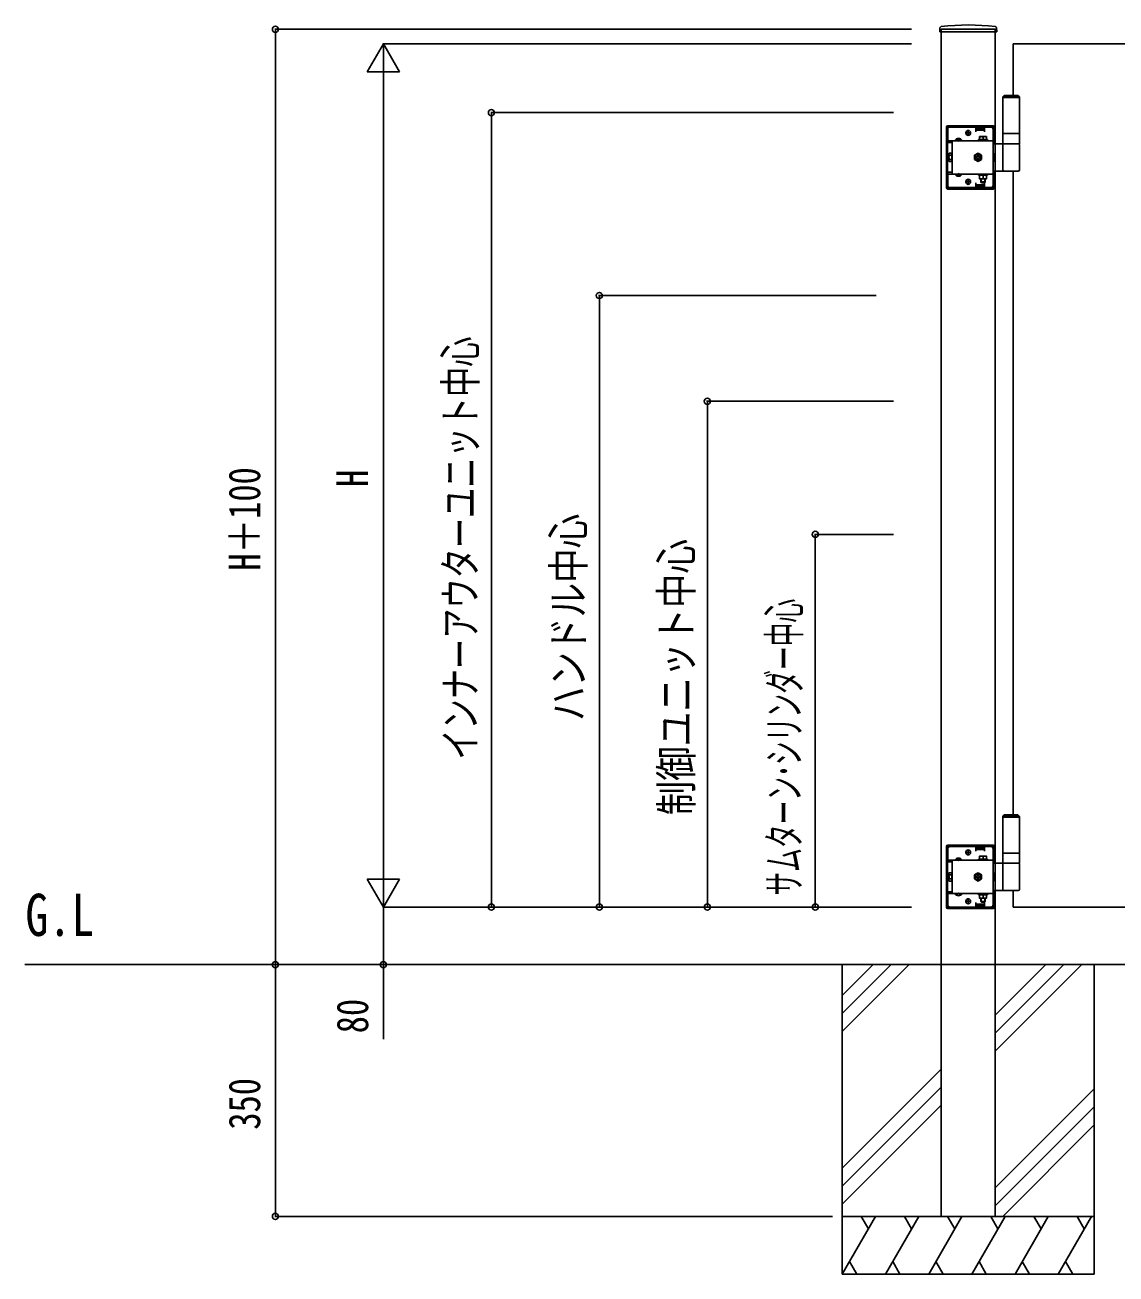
# Model space of a CAD drawing. Units: millimetres, scale not verified. Extents: x -4205 to 4205, y -2970 to 2970.
# Drawn here: x -2040 to -525, y -260 to 1476 of the extents above; entities that cross this region are included whole.
import ezdxf
from ezdxf.enums import TextEntityAlignment as Align

# ---------------------------------------------------------------- set-up
doc = ezdxf.new("R2010")
doc.units = ezdxf.units.MM
doc.header["$LTSCALE"] = 12
for name, color, linetype in [('0-2_USER1', 3, 'Continuous'), ('0-4_YKK_A1', 4, 'Continuous'), ('0-5_YKK_D', 6, 'Continuous')]:
    doc.layers.add(name, color=color, linetype=linetype)
doc.styles.add('ＭＳ ゴシック', font='')
doc.styles.get('ＭＳ ゴシック').set_extended_font_data('MS Gothic')

msp = doc.modelspace()

# ---------------------------------------------------------------- linework, layer by layer
at = {"layer": '0-4_YKK_A1'}
for p, q in [((-769.32, 1471.9), (-769.58, 1467.03)), ((-769.08, 1466.5), (-690.88, 1466.5)), ((-767.48, 1470), (-767.48, 1466.5)), ((-767.48, 170), (-767.48, 1466.5)), ((-692.48, 170), (-692.48, 1466.5)), ((-690.64, 1471.9), (-690.38, 1467.03)), ((-667.48, 1378), (-667.48, 1450)), ((-679.98, 1378), (-681.98, 1376)), ((-681.98, 1376), (-658.98, 1376)), ((-681.98, 1375), (-658.98, 1375)), ((-679.98, 1378), (-660.98, 1378)), ((-660.98, 1378), (-658.98, 1376)), ((-760.48, 1250), (-760.48, 1334)), ((-758.98, 1250), (-758.98, 1334)), ((-758.48, 1336), (-695.48, 1336)), ((-758.48, 1334.5), (-695.48, 1334.5)), ((-758.48, 1331), (-758.48, 1312.7)), ((-719.48, 1334), (-755.48, 1334)), ((-733.98, 1326), (-725.98, 1326)), ((-733.23, 1325.75), (-733.23, 1326.25)), ((-729.98, 1322), (-729.98, 1330)), ((-726.73, 1325.75), (-726.73, 1326.25)), ((-719.48, 1327.5), (-719.48, 1334)), ((-707.48, 1333), (-719.48, 1333)), ((-707.48, 1330), (-719.48, 1330)), ((-718.48, 1331.5), (-718.48, 1334.5)), ((-718.48, 1331.5), (-708.48, 1331.5)), ((-714.48, 1320.8), (-714.48, 1316.8)), ((-704.48, 1320.8), (-714.48, 1320.8)), ((-709.48, 1316.8), (-709.48, 1320.37)), ((-708.48, 1331.5), (-708.48, 1334.5)), ((-707.48, 1327.5), (-707.48, 1334)), ((-698.48, 1334), (-707.48, 1334)), ((-704.48, 1316.8), (-704.48, 1320.8)), ((-703.98, 1334.5), (-703.98, 1336)), ((-695.98, 1334.5), (-695.98, 1336)), ((-695.48, 1253), (-695.48, 1331)), ((-694.98, 1311), (-694.98, 1334)), ((-693.48, 1311), (-693.48, 1334)), ((-681.98, 1325), (-658.98, 1325)), ((-758.48, 1315.2), (-695.48, 1315.2)), ((-752.48, 1312.7), (-758.48, 1312.7)), ((-752.48, 1312.7), (-752.48, 1315.2)), ((-752.48, 1312.7), (-752.48, 1271.3)), ((-748.23, 1315.71), (-748.23, 1315.2)), ((-738.73, 1315.71), (-748.23, 1315.71)), ((-738.73, 1315.2), (-748.23, 1315.2)), ((-745.83, 1317.7), (-744.63, 1315.23)), ((-744.63, 1315.23), (-743.48, 1314.62)), ((-742.34, 1315.23), (-743.48, 1314.62)), ((-741.13, 1317.7), (-742.34, 1315.23)), ((-738.73, 1315.71), (-738.73, 1315.2)), ((-715.73, 1316.8), (-715.73, 1315.2)), ((-703.23, 1316.8), (-715.73, 1316.8)), ((-715.73, 1315.2), (-703.23, 1315.2)), ((-714.48, 1316.8), (-704.48, 1316.8)), ((-703.23, 1315.2), (-703.23, 1316.8)), ((-692.48, 1311), (-695.48, 1311)), ((-694.98, 1312.7), (-693.48, 1312.7)), ((-658.98, 1311), (-692.48, 1311)), ((-681.98, 1274.5), (-681.98, 1309.5)), ((-658.98, 1274.5), (-658.98, 1309.5)), ((-756.78, 1297), (-756.33, 1297.77)), ((-756.78, 1297), (-756.78, 1287)), ((-756.78, 1287), (-756.33, 1286.23)), ((-752.78, 1297.77), (-756.33, 1297.77)), ((-752.78, 1294.89), (-756.33, 1294.89)), ((-752.78, 1289.11), (-756.33, 1289.11)), ((-752.78, 1286.23), (-756.33, 1286.23)), ((-752.78, 1286.23), (-752.78, 1297.77)), ((-752.78, 1295.9), (-752.48, 1295.9)), ((-752.78, 1288.1), (-752.78, 1295.9)), ((-752.78, 1288.1), (-752.48, 1288.1)), ((-721.48, 1294.89), (-716.48, 1297.77)), ((-721.48, 1289.11), (-721.48, 1294.89)), ((-716.48, 1286.23), (-721.48, 1289.11)), ((-719.63, 1292.6), (-718.39, 1292.6)), ((-719.63, 1291.4), (-719.63, 1292.6)), ((-718.39, 1291.4), (-719.63, 1291.4)), ((-717.08, 1293.91), (-717.08, 1295.15)), ((-717.08, 1295.15), (-715.88, 1295.15)), ((-716.48, 1297.77), (-711.48, 1294.89)), ((-711.48, 1289.11), (-716.48, 1286.23)), ((-715.88, 1295.15), (-715.88, 1293.91)), ((-715.88, 1290.09), (-715.88, 1288.85)), ((-713.33, 1291.4), (-714.57, 1291.4)), ((-711.48, 1294.89), (-711.48, 1289.11)), ((-752.48, 1271.3), (-758.48, 1271.3)), ((-758.48, 1271.3), (-758.48, 1253)), ((-758.48, 1268.8), (-695.48, 1268.8)), ((-752.48, 1271.3), (-752.48, 1268.8)), ((-738.73, 1268.8), (-748.23, 1268.8)), ((-748.23, 1268.29), (-748.23, 1268.8)), ((-738.73, 1268.29), (-748.23, 1268.29)), ((-745.83, 1266.3), (-744.63, 1268.77)), ((-744.63, 1268.77), (-743.48, 1269.38)), ((-742.34, 1268.77), (-743.48, 1269.38)), ((-741.13, 1266.3), (-742.34, 1268.77)), ((-738.73, 1268.29), (-738.73, 1268.8)), ((-715.73, 1268.8), (-703.23, 1268.8)), ((-715.73, 1267.2), (-715.73, 1268.8)), ((-712.68, 1268.8), (-712.68, 1267.2)), ((-706.28, 1268.8), (-706.28, 1267.2)), ((-703.23, 1268.8), (-703.23, 1267.2)), ((-695.48, 1273), (-692.48, 1273)), ((-694.98, 1250), (-694.98, 1273)), ((-694.98, 1271.3), (-693.48, 1271.3)), ((-693.48, 1250), (-693.48, 1273)), ((-692.48, 1273), (-660.48, 1273)), ((-667.48, 378), (-667.48, 1273)), ((-755.48, 1250), (-719.48, 1250)), ((-733.98, 1258), (-725.98, 1258)), ((-733.23, 1258.25), (-733.23, 1257.75)), ((-729.98, 1262), (-729.98, 1254)), ((-726.73, 1258.25), (-726.73, 1257.75)), ((-719.48, 1256.5), (-719.48, 1250)), ((-707.48, 1254), (-719.48, 1254)), ((-707.48, 1251), (-719.48, 1251)), ((-718.48, 1252.5), (-718.48, 1249.5)), ((-718.48, 1252.5), (-708.48, 1252.5)), ((-703.23, 1267.2), (-715.73, 1267.2)), ((-714.48, 1262.2), (-714.48, 1267.2)), ((-714.48, 1267.2), (-704.48, 1267.2)), ((-704.48, 1262.2), (-714.48, 1262.2)), ((-712.48, 1262.2), (-712.48, 1257.8)), ((-712.48, 1257.8), (-711.48, 1256.8)), ((-706.48, 1257.8), (-712.48, 1257.8)), ((-711.94, 1262.2), (-711.94, 1257.26)), ((-707.48, 1256.8), (-711.48, 1256.8)), ((-709.48, 1267.2), (-709.48, 1262.63)), ((-708.48, 1252.5), (-708.48, 1249.5)), ((-706.48, 1257.8), (-707.48, 1256.8)), ((-707.48, 1256.5), (-707.48, 1250)), ((-707.48, 1250), (-698.48, 1250)), ((-707.02, 1262.2), (-707.02, 1257.26)), ((-706.48, 1262.2), (-706.48, 1257.8)), ((-704.48, 1267.2), (-704.48, 1262.2)), ((-758.48, 1249.5), (-695.48, 1249.5)), ((-758.48, 1248), (-695.48, 1248)), ((-703.98, 1248), (-703.98, 1249.5)), ((-695.98, 1248), (-695.98, 1249.5)), ((-679.98, 378), (-681.98, 376)), ((-681.98, 376), (-658.98, 376)), ((-681.98, 375), (-658.98, 375)), ((-679.98, 378), (-660.98, 378)), ((-667.48, 375), (-667.48, 376)), ((-660.98, 378), (-658.98, 376)), ((-760.48, 250), (-760.48, 334)), ((-758.98, 250), (-758.98, 334)), ((-758.48, 336), (-695.48, 336)), ((-758.48, 334.5), (-695.48, 334.5)), ((-758.48, 331), (-758.48, 312.7)), ((-719.48, 334), (-755.48, 334)), ((-729.98, 322), (-729.98, 330)), ((-719.48, 327.5), (-719.48, 334)), ((-707.48, 333), (-719.48, 333)), ((-707.48, 330), (-719.48, 330)), ((-718.48, 331.5), (-718.48, 334.5)), ((-718.48, 331.5), (-708.48, 331.5)), ((-708.48, 331.5), (-708.48, 334.5)), ((-707.48, 327.5), (-707.48, 334)), ((-698.48, 334), (-707.48, 334)), ((-703.98, 334.5), (-703.98, 336)), ((-695.98, 334.5), (-695.98, 336)), ((-695.48, 253), (-695.48, 331)), ((-694.98, 311), (-694.98, 334)), ((-693.48, 311), (-693.48, 334)), ((-758.48, 315.2), (-695.48, 315.2)), ((-752.48, 312.7), (-758.48, 312.7)), ((-752.48, 312.7), (-752.48, 315.2)), ((-752.48, 312.7), (-752.48, 271.3)), ((-748.23, 315.71), (-748.23, 315.2)), ((-738.73, 315.71), (-748.23, 315.71)), ((-738.73, 315.2), (-748.23, 315.2)), ((-745.83, 317.7), (-744.63, 315.23)), ((-744.63, 315.23), (-743.48, 314.62)), ((-742.34, 315.23), (-743.48, 314.62)), ((-741.13, 317.7), (-742.34, 315.23)), ((-738.73, 315.71), (-738.73, 315.2)), ((-733.98, 326), (-725.98, 326)), ((-733.23, 325.75), (-733.23, 326.25)), ((-726.73, 325.75), (-726.73, 326.25)), ((-715.73, 316.8), (-715.73, 315.2)), ((-703.23, 316.8), (-715.73, 316.8)), ((-715.73, 315.2), (-703.23, 315.2)), ((-714.48, 320.8), (-714.48, 316.8)), ((-704.48, 320.8), (-714.48, 320.8)), ((-714.48, 316.8), (-704.48, 316.8)), ((-709.48, 316.8), (-709.48, 320.37)), ((-704.48, 316.8), (-704.48, 320.8)), ((-703.23, 315.2), (-703.23, 316.8)), ((-694.98, 312.7), (-693.48, 312.7)), ((-681.98, 325), (-658.98, 325)), ((-756.78, 297), (-756.33, 297.77)), ((-756.78, 297), (-756.78, 287)), ((-752.78, 297.77), (-756.33, 297.77)), ((-752.78, 286.23), (-752.78, 297.77)), ((-752.78, 295.9), (-752.48, 295.9)), ((-752.78, 288.1), (-752.78, 295.9)), ((-721.48, 294.89), (-716.48, 297.77)), ((-717.08, 293.91), (-717.08, 295.15)), ((-717.08, 295.15), (-715.88, 295.15)), ((-716.48, 297.77), (-711.48, 294.89)), ((-715.88, 295.15), (-715.88, 293.91)), ((-692.48, 311), (-695.48, 311)), ((-658.98, 311), (-692.48, 311)), ((-681.98, 274.5), (-681.98, 309.5)), ((-658.98, 274.5), (-658.98, 309.5)), ((-756.78, 287), (-756.33, 286.23)), ((-752.78, 294.89), (-756.33, 294.89)), ((-752.78, 289.11), (-756.33, 289.11)), ((-752.78, 286.23), (-756.33, 286.23)), ((-752.78, 288.1), (-752.48, 288.1)), ((-721.48, 289.11), (-721.48, 294.89)), ((-716.48, 286.23), (-721.48, 289.11)), ((-719.63, 292.6), (-718.39, 292.6)), ((-719.63, 291.4), (-719.63, 292.6)), ((-718.39, 291.4), (-719.63, 291.4)), ((-711.48, 289.11), (-716.48, 286.23)), ((-715.88, 290.09), (-715.88, 288.85)), ((-713.33, 291.4), (-714.57, 291.4)), ((-711.48, 294.89), (-711.48, 289.11)), ((-752.48, 271.3), (-758.48, 271.3)), ((-758.48, 271.3), (-758.48, 253)), ((-758.48, 268.8), (-695.48, 268.8)), ((-752.48, 271.3), (-752.48, 268.8)), ((-738.73, 268.8), (-748.23, 268.8)), ((-748.23, 268.29), (-748.23, 268.8)), ((-738.73, 268.29), (-748.23, 268.29)), ((-745.83, 266.3), (-744.63, 268.77)), ((-744.63, 268.77), (-743.48, 269.38)), ((-742.34, 268.77), (-743.48, 269.38)), ((-741.13, 266.3), (-742.34, 268.77)), ((-738.73, 268.29), (-738.73, 268.8)), ((-729.98, 262), (-729.98, 254)), ((-715.73, 268.8), (-703.23, 268.8)), ((-715.73, 267.2), (-715.73, 268.8)), ((-703.23, 267.2), (-715.73, 267.2)), ((-714.48, 262.2), (-714.48, 267.2)), ((-714.48, 267.2), (-704.48, 267.2)), ((-704.48, 262.2), (-714.48, 262.2)), ((-712.68, 268.8), (-712.68, 267.2)), ((-712.48, 262.2), (-712.48, 257.8)), ((-711.94, 262.2), (-711.94, 257.26)), ((-709.48, 267.2), (-709.48, 262.63)), ((-707.02, 262.2), (-707.02, 257.26)), ((-706.48, 262.2), (-706.48, 257.8)), ((-706.28, 268.8), (-706.28, 267.2)), ((-704.48, 267.2), (-704.48, 262.2)), ((-703.23, 268.8), (-703.23, 267.2)), ((-695.48, 273), (-692.48, 273)), ((-694.98, 250), (-694.98, 273)), ((-694.98, 271.3), (-693.48, 271.3)), ((-693.48, 250), (-693.48, 273)), ((-692.48, 273), (-660.48, 273)), ((-758.48, 249.5), (-695.48, 249.5)), ((-758.48, 248), (-695.48, 248)), ((-755.48, 250), (-719.48, 250)), ((-733.98, 258), (-725.98, 258)), ((-733.23, 258.25), (-733.23, 257.75)), ((-726.73, 258.25), (-726.73, 257.75)), ((-719.48, 256.5), (-719.48, 250)), ((-707.48, 254), (-719.48, 254)), ((-707.48, 251), (-719.48, 251)), ((-718.48, 252.5), (-718.48, 249.5)), ((-718.48, 252.5), (-708.48, 252.5)), ((-712.48, 257.8), (-711.48, 256.8)), ((-706.48, 257.8), (-712.48, 257.8)), ((-707.48, 256.8), (-711.48, 256.8)), ((-708.48, 252.5), (-708.48, 249.5)), ((-706.48, 257.8), (-707.48, 256.8)), ((-707.48, 256.5), (-707.48, 250)), ((-707.48, 250), (-698.48, 250)), ((-703.98, 248), (-703.98, 249.5)), ((-695.98, 248), (-695.98, 249.5)), ((-2040.41, 170), (838.24, 170)), ((-904.98, 170), (-904.98, -260)), ((-862.19, 170), (-904.98, 127.21)), ((-837.19, 170), (-904.98, 102.21)), ((-812.19, 170), (-904.98, 77.21)), ((-767.48, 170), (-767.48, -180)), ((-692.48, 170), (-692.48, -180)), ((-622.19, 170), (-692.48, 99.71)), ((-597.19, 170), (-692.48, 74.71)), ((-572.19, 170), (-692.48, 49.71)), ((-554.98, 170), (-554.98, -260)), ((-767.48, 24.71), (-904.98, -112.79)), ((-767.48, -0.29), (-904.98, -137.79)), ((-692.48, -140.29), (-554.98, -2.79)), ((-904.98, -162.79), (-767.48, -25.29)), ((-554.98, -27.79), (-692.48, -165.29)), ((-554.98, -52.79), (-682.19, -180)), ((-904.98, -180), (-554.98, -180)), ((-858.79, -180), (-904.98, -260)), ((-878.79, -180), (-868.79, -197.32)), ((-798.79, -180), (-844.98, -260)), ((-818.79, -180), (-808.79, -197.32)), ((-738.79, -180), (-784.98, -260)), ((-767.48, -180), (-692.48, -180)), ((-758.79, -180), (-748.79, -197.32)), ((-678.79, -180), (-724.98, -260)), ((-698.79, -180), (-688.79, -197.32)), ((-618.79, -180), (-664.98, -260)), ((-638.79, -180), (-628.79, -197.32)), ((-558.79, -180), (-604.98, -260)), ((-578.79, -180), (-568.79, -197.32)), ((-894.98, -242.68), (-884.98, -260)), ((-834.98, -242.68), (-824.98, -260)), ((-774.98, -242.68), (-764.98, -260)), ((-714.98, -242.68), (-704.98, -260)), ((-654.98, -242.68), (-644.98, -260)), ((-594.98, -242.68), (-584.98, -260)), ((-904.98, -260), (-554.98, -260))]:
    msp.add_line(p, q, dxfattribs=at)
for points in [[(-767.48, 1470), (-692.48, 1470), (-692.48, 1466.5)], [(-667.48, 1450), (-267.48, 1450), (-267.48, 250), (-667.48, 250), (-667.48, 273)], [(-681.98, 1311), (-681.98, 1325), (-681.98, 1376)], [(-658.98, 1311), (-658.98, 1325), (-658.98, 1376)], [(-715.88, 1288.85), (-717.08, 1288.85), (-717.08, 1290.09)], [(-714.57, 1292.6), (-713.33, 1292.6), (-713.33, 1291.4)], [(-695.48, 1286.9), (-693.48, 1286.9), (-693.48, 1297.1), (-695.48, 1297.1)], [(-681.98, 311), (-681.98, 325), (-681.98, 376)], [(-658.98, 311), (-658.98, 325), (-658.98, 376)], [(-695.48, 286.9), (-693.48, 286.9), (-693.48, 297.1), (-695.48, 297.1)], [(-715.88, 288.85), (-717.08, 288.85), (-717.08, 290.09)], [(-714.57, 292.6), (-713.33, 292.6), (-713.33, 291.4)]]:
    msp.add_lwpolyline(points, dxfattribs=at)
for centre, radius, start, end in [((-729.98, 1156), 320, 83.25565, 96.74435), ((-769.08, 1467), 0.5, 177, 270), ((-767.33, 1471.8), 2, 96.74435, 177), ((-692.63, 1471.8), 2, 3, 83.25565), ((-690.88, 1467), 0.5, 270, 3), ((-758.48, 1334), 2, 90, 180), ((-758.48, 1334), 0.5, 90, 180), ((-755.48, 1331), 3, 90, 180), ((-729.98, 1326.25), 3.25, 0, 180), ((-729.98, 1325.75), 3.25, 180, 0), ((-711.98, 1313.37), 7.43, 70.34714, 109.65286), ((-706.98, 1313.37), 7.43, 70.34714, 109.65286), ((-698.48, 1331), 3, 0, 90), ((-695.48, 1334), 2, 0, 90), ((-695.48, 1334), 0.5, 0, 90), ((-743.48, 1312.43), 5.77, 34.65097, 145.34903), ((-680.48, 1309.5), 1.5, 90, 180), ((-660.48, 1309.5), 1.5, 360, 90), ((-754.22, 1296.33), 2.56, 145.61575, 214.38425), ((-747.23, 1292), 9.55, 162.41205, 197.58795), ((-754.22, 1287.67), 2.56, 145.61575, 214.38425), ((-716.48, 1292), 5, 103.11701, 349.84078), ((-716.48, 1292), 4.3, 96.72822, 356.22957), ((-718.39, 1293.91), 1.31, 270, 0), ((-718.39, 1290.09), 1.31, 0, 90), ((-716.48, 1292), 5, 349.84078, 103.11701), ((-716.48, 1292), 4.3, 356.22957, 96.72822), ((-714.57, 1293.91), 1.31, 180, 270), ((-714.57, 1290.09), 1.31, 90, 180), ((-743.48, 1271.57), 5.77, 214.65097, 325.34903), ((-680.48, 1274.5), 1.5, 180, 270), ((-660.48, 1274.5), 1.5, 270, 360), ((-758.48, 1250), 2, 180, 270), ((-758.48, 1250), 0.5, 180, 270), ((-755.48, 1253), 3, 180, 270), ((-729.98, 1258.25), 3.25, 0, 180), ((-729.98, 1257.75), 3.25, 180, 0), ((-711.98, 1269.63), 7.43, 250.34714, 289.65286), ((-706.98, 1269.63), 7.43, 250.34714, 289.65286), ((-698.48, 1253), 3, 270, 0), ((-695.48, 1250), 0.5, 270, 0), ((-695.48, 1250), 2, 270, 0), ((-758.48, 334), 2, 90, 180), ((-758.48, 334), 0.5, 90, 180), ((-755.48, 331), 3, 90, 180), ((-698.48, 331), 3, 0, 90), ((-695.48, 334), 2, 0, 90), ((-695.48, 334), 0.5, 0, 90), ((-743.48, 312.43), 5.77, 34.65097, 145.34903), ((-729.98, 326.25), 3.25, 0, 180), ((-729.98, 325.75), 3.25, 180, 0), ((-711.98, 313.37), 7.43, 70.34714, 109.65286), ((-706.98, 313.37), 7.43, 70.34714, 109.65286), ((-754.22, 296.33), 2.56, 145.61575, 214.38425), ((-716.48, 292), 5, 103.11701, 349.84078), ((-716.48, 292), 4.3, 96.72822, 356.22957), ((-716.48, 292), 5, 349.84078, 103.11701), ((-716.48, 292), 4.3, 356.22957, 96.72822), ((-680.48, 309.5), 1.5, 90, 180), ((-660.48, 309.5), 1.5, 360, 90), ((-747.23, 292), 9.55, 162.41205, 197.58795), ((-754.22, 287.67), 2.56, 145.61575, 214.38425), ((-718.39, 293.91), 1.31, 270, 0), ((-718.39, 290.09), 1.31, 0, 90), ((-714.57, 293.91), 1.31, 180, 270), ((-714.57, 290.09), 1.31, 90, 180), ((-743.48, 271.57), 5.77, 214.65097, 325.34903), ((-729.98, 258.25), 3.25, 0, 180), ((-711.98, 269.63), 7.43, 250.34714, 289.65286), ((-706.98, 269.63), 7.43, 250.34714, 289.65286), ((-680.48, 274.5), 1.5, 180, 270), ((-660.48, 274.5), 1.5, 270, 360), ((-758.48, 250), 2, 180, 270), ((-758.48, 250), 0.5, 180, 270), ((-755.48, 253), 3, 180, 270), ((-729.98, 257.75), 3.25, 180, 0), ((-698.48, 253), 3, 270, 0), ((-695.48, 250), 0.5, 270, 0), ((-695.48, 250), 2, 270, 0)]:
    msp.add_arc(centre, radius, start, end, dxfattribs=at)
at = {"layer": '0-5_YKK_D'}
for p, q in [((-808.86, 1470), (-1693.48, 1470)), ((-1692.48, 1470), (-1692.48, 170)), ((-1542.48, 1450), (-1564.98, 1411.03)), ((-808.86, 1450), (-1543.48, 1450)), ((-1542.48, 1450), (-1519.98, 1411.03)), ((-1542.48, 1450), (-1542.48, 1372.06)), ((-1564.98, 1411.03), (-1519.98, 1411.03)), ((-1542.48, 1405), (-1542.48, 295)), ((-833.86, 1354.2), (-1393.48, 1354.2)), ((-1392.48, 1354.2), (-1392.48, 250)), ((-858.19, 1100), (-1243.48, 1100)), ((-1242.48, 1100), (-1242.48, 250)), ((-833.86, 953), (-1093.48, 953)), ((-1092.48, 250), (-1092.48, 953)), ((-833.86, 768), (-943.48, 768)), ((-942.48, 250), (-942.48, 768)), ((-1542.48, 250), (-1542.48, 327.94)), ((-1542.48, 250), (-1564.98, 288.97)), ((-1519.98, 288.97), (-1564.98, 288.97)), ((-1542.48, 250), (-1519.98, 288.97)), ((-808.86, 250), (-1543.48, 250)), ((-808.86, 250), (-1543.48, 250)), ((-833.86, 250), (-1393.48, 250)), ((-1011.5, 250), (-1243.48, 250)), ((-865.83, 250), (-1093.48, 250)), ((-833.86, 250), (-943.48, 250)), ((-1692.48, -180), (-1692.48, 170)), ((-918.48, -180), (-1693.48, -180))]:
    msp.add_line(p, q, dxfattribs=at)
msp.add_lwpolyline([(-1542.48, 250), (-1542.48, 170), (-1542.48, 66.6)], dxfattribs=at)
for centre in [(-1692.48, 1470), (-1392.48, 1354.2), (-1242.48, 1100), (-1092.48, 953), (-942.48, 768), (-1392.48, 250), (-1242.48, 250), (-1092.48, 250), (-942.48, 250), (-1692.48, 170), (-1692.48, 170), (-1542.48, 170), (-1692.48, -180)]:
    msp.add_circle(centre, 4.25, dxfattribs=at)

# ---------------------------------------------------------------- texts
at = {"layer": '0-2_USER1', "style": 'ＭＳ ゴシック', "width": 0.8}
msp.add_text('G.L', height=58.65, dxfattribs=at).set_placement((-2039.83, 192.28), align=Align.BOTTOM_LEFT)
at = {"layer": '0-5_YKK_D', "style": 'ＭＳ ゴシック'}
for s, width, p in [('インナーアウターユニット中心', 0.7, (-1400.48, 454.9)), ('H＋100', 0.8, (-1700.48, 717.6)), ('H', 0.8, (-1550.48, 834)), ('ハンドル中心', 0.8, (-1250.48, 508.6)), ('制御ユニット中心', 0.8, (-1100.48, 377.5)), ('サムターン･シリンダー中心', 0.55, (-950.48, 265.9)), ('80', 0.8, (-1550.48, 74.6)), ('350', 0.8, (-1700.48, -59.4))]:
    msp.add_text(s, height=43.99, rotation=90, dxfattribs=dict(at, width=width)).set_placement(p, align=Align.BOTTOM_LEFT)

doc.saveas('drawing.dxf')
